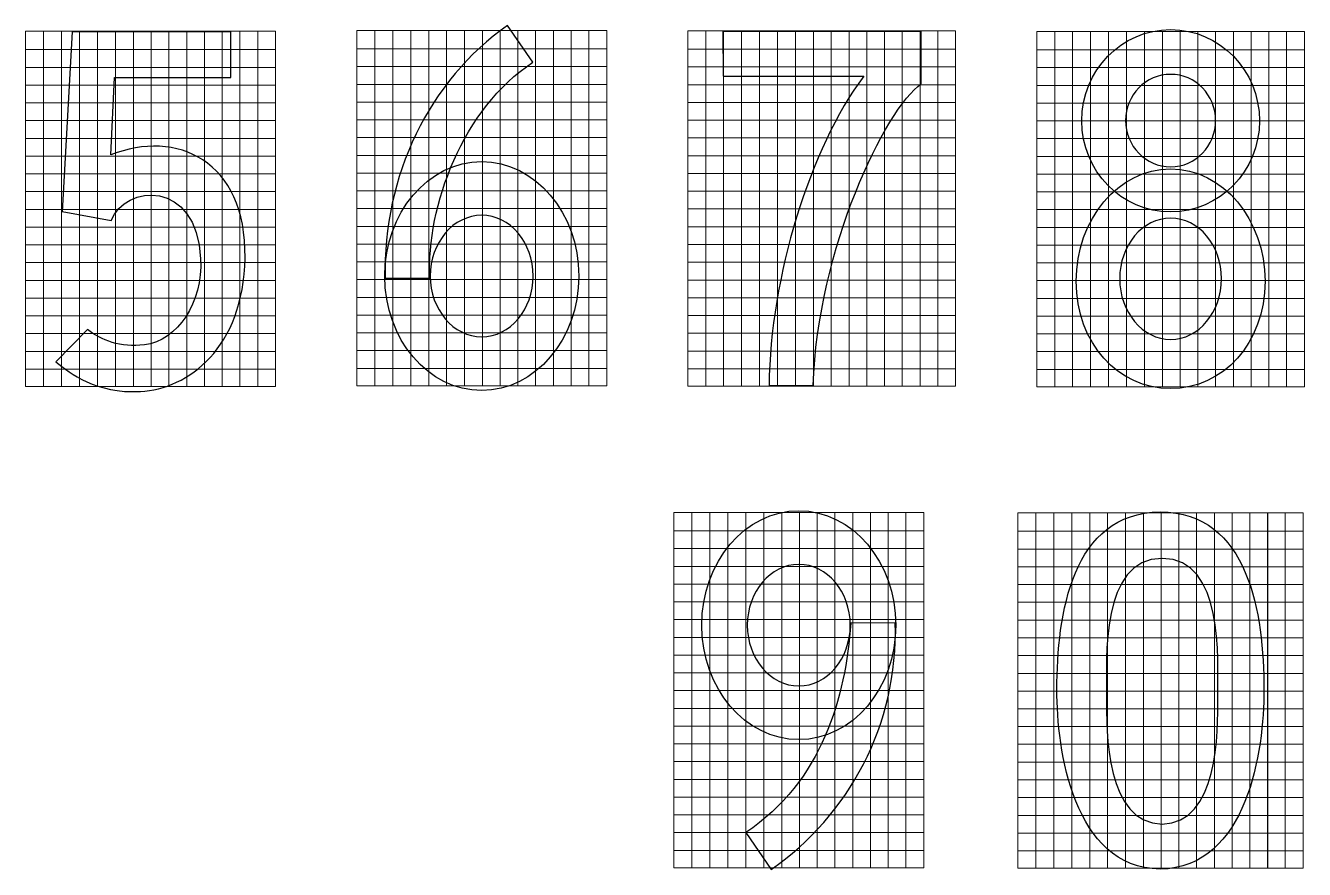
# Model space of a CAD drawing. Header units: millimetres. Extents: x -191 to -72, y -44 to 80.
# Drawn here: x -190.9 to -71.5, y -43.6 to 35.2 of the extents above; entities that cross this region are included whole.
import ezdxf

# ---------------------------------------------------------------- set-up
doc = ezdxf.new("R2010")
doc.units = ezdxf.units.MM
doc.header["$MEASUREMENT"] = 0
doc.layers.add('ESQUEMA', color=7, linetype='Continuous')

msp = doc.modelspace()

# ---------------------------------------------------------------- linework, layer by layer
at = {"layer": 'ESQUEMA', "color": 154, "lineweight": 20}
for points in [[(-190.9418, 34.719), (-190.9418, 34.719), (-167.6077, 34.7183), (-167.6077, 34.7183), (-167.6077, 34.7183), (-167.6077, 34.7183), (-167.6077, 1.5377), (-167.6077, 1.5377), (-167.6077, 1.5377), (-167.6077, 1.5377), (-190.9418, 1.5391), (-190.9418, 1.5391), (-190.9418, 1.5391), (-190.9418, 1.5391), (-190.9418, 34.719), (-190.9418, 34.719)], [(-160.0155, 34.7906), (-160.0155, 34.7906), (-136.6814, 34.7899), (-136.6814, 34.7899), (-136.6814, 34.7899), (-136.6814, 34.7899), (-136.6814, 1.6087), (-136.6814, 1.6087), (-136.6814, 1.6087), (-136.6814, 1.6087), (-160.0155, 1.6101), (-160.0155, 1.6101), (-160.0155, 1.6101), (-160.0155, 1.6101), (-160.0155, 34.7906), (-160.0155, 34.7906)], [(-129.0892, 34.7548), (-129.0892, 34.7548), (-104.1051, 34.7541), (-104.1051, 34.7541), (-104.1051, 34.7541), (-104.1051, 34.7541), (-104.1051, 1.5736), (-104.1051, 1.5736), (-104.1051, 1.5736), (-104.1051, 1.5736), (-129.0892, 1.5743), (-129.0892, 1.5743), (-129.0892, 1.5743), (-129.0892, 1.5743), (-129.0892, 34.7548), (-129.0892, 34.7548)], [(-96.5131, 34.6942), (-96.5131, 34.6942), (-71.5294, 34.6935), (-71.5294, 34.6935), (-71.5294, 34.6935), (-71.5294, 34.6935), (-71.5294, 1.5122), (-71.5294, 1.5122), (-71.5294, 1.5122), (-71.5294, 1.5122), (-96.5131, 1.5136), (-96.5131, 1.5136), (-96.5131, 1.5136), (-96.5131, 1.5136), (-96.5131, 34.6942), (-96.5131, 34.6942)], [(-130.4087, -10.2272), (-130.4087, -10.2272), (-107.0749, -10.2279), (-107.0749, -10.2279), (-107.0749, -10.2279), (-107.0749, -10.2279), (-107.0749, -43.4084), (-107.0749, -43.4084), (-107.0749, -43.4084), (-107.0749, -43.4084), (-130.4087, -43.4084), (-130.4087, -43.4084), (-130.4087, -43.4084), (-130.4087, -43.4084), (-130.4087, -10.2272), (-130.4087, -10.2272)], [(-98.2925, -10.2671), (-98.2925, -10.2671), (-71.6528, -10.2678), (-71.6528, -10.2678), (-71.6528, -10.2678), (-71.6528, -10.2678), (-71.6528, -43.449), (-71.6528, -43.449), (-71.6528, -43.449), (-71.6528, -43.449), (-98.2925, -43.4483), (-98.2925, -43.4483), (-98.2925, -43.4483), (-98.2925, -43.4483), (-98.2925, -10.2671), (-98.2925, -10.2671)]]:
    msp.add_open_spline(points, degree=3, knots=[0, 0, 0, 0, 0.2, 0.2, 0.2, 0.2, 0.4, 0.4, 0.4, 0.4, 0.6, 0.6, 0.6, 0.6, 1, 1, 1, 1], dxfattribs=at)
at = {"layer": 'ESQUEMA', "color": 154, "lineweight": 9}
for points in [[(-189.2635, 34.7183), (-189.2635, 34.7183), (-189.2635, 1.5392), (-189.2635, 1.5392)], [(-187.5852, 34.7183), (-187.5852, 34.7183), (-187.5852, 1.5392), (-187.5852, 1.5392)], [(-185.9069, 34.7183), (-185.9069, 34.7183), (-185.9069, 1.5392), (-185.9069, 1.5392)], [(-184.2287, 34.7183), (-184.2287, 34.7183), (-184.2287, 1.5392), (-184.2287, 1.5392)], [(-182.5504, 34.7183), (-182.5504, 34.7183), (-182.5504, 1.5392), (-182.5504, 1.5392)], [(-180.8721, 34.7183), (-180.8721, 34.7183), (-180.8721, 1.5392), (-180.8721, 1.5392)], [(-179.2141, 34.7183), (-179.2141, 34.7183), (-179.2141, 1.5392), (-179.2141, 1.5392)], [(-177.5564, 34.7183), (-177.5564, 34.7183), (-177.5564, 1.5392), (-177.5564, 1.5392)], [(-175.8984, 34.7183), (-175.8984, 34.7183), (-175.8984, 1.5392), (-175.8984, 1.5392)], [(-174.2405, 34.7183), (-174.2405, 34.7183), (-174.2405, 1.5392), (-174.2405, 1.5392)], [(-172.5825, 34.7183), (-172.5825, 34.7183), (-172.5825, 1.5392), (-172.5825, 1.5392)], [(-170.9248, 34.7183), (-170.9248, 34.7183), (-170.9248, 1.5392), (-170.9248, 1.5392)], [(-169.2668, 34.7183), (-169.2668, 34.7183), (-169.2668, 1.5392), (-169.2668, 1.5392)], [(-158.337, 34.7899), (-158.337, 34.7899), (-158.337, 1.6101), (-158.337, 1.6101)], [(-156.6589, 34.7899), (-156.6589, 34.7899), (-156.6589, 1.6101), (-156.6589, 1.6101)], [(-154.9807, 34.7899), (-154.9807, 34.7899), (-154.9807, 1.6101), (-154.9807, 1.6101)], [(-153.3024, 34.7899), (-153.3024, 34.7899), (-153.3024, 1.6101), (-153.3024, 1.6101)], [(-151.6241, 34.7899), (-151.6241, 34.7899), (-151.6241, 1.6101), (-151.6241, 1.6101)], [(-149.9458, 34.7899), (-149.9458, 34.7899), (-149.9458, 1.6101), (-149.9458, 1.6101)], [(-148.2881, 34.7899), (-148.2881, 34.7899), (-148.2881, 1.6101), (-148.2881, 1.6101)], [(-146.6301, 34.7899), (-146.6301, 34.7899), (-146.6301, 1.6101), (-146.6301, 1.6101)], [(-144.9721, 34.7899), (-144.9721, 34.7899), (-144.9721, 1.6101), (-144.9721, 1.6101)], [(-143.3142, 34.7899), (-143.3142, 34.7899), (-143.3142, 1.6101), (-143.3142, 1.6101)], [(-141.6562, 34.7899), (-141.6562, 34.7899), (-141.6562, 1.6101), (-141.6562, 1.6101)], [(-139.9985, 34.7899), (-139.9985, 34.7899), (-139.9985, 1.6101), (-139.9985, 1.6101)], [(-138.3405, 34.7899), (-138.3405, 34.7899), (-138.3405, 1.6101), (-138.3405, 1.6101)], [(-136.6814, 34.7899), (-136.6814, 34.7899), (-136.6814, 1.6101), (-136.6814, 1.6101)], [(-127.4108, 34.7541), (-127.4108, 34.7541), (-127.4108, 1.5743), (-127.4108, 1.5743)], [(-125.7609, 34.7541), (-125.7609, 34.7541), (-125.7609, 1.5743), (-125.7609, 1.5743)], [(-124.0828, 34.7541), (-124.0828, 34.7541), (-124.0828, 1.5743), (-124.0828, 1.5743)], [(-122.4047, 34.7541), (-122.4047, 34.7541), (-122.4047, 1.5743), (-122.4047, 1.5743)], [(-120.7262, 34.7541), (-120.7262, 34.7541), (-120.7262, 1.5743), (-120.7262, 1.5743)], [(-119.0478, 34.7541), (-119.0478, 34.7541), (-119.0478, 1.5743), (-119.0478, 1.5743)], [(-117.3697, 34.7541), (-117.3697, 34.7541), (-117.3697, 1.5743), (-117.3697, 1.5743)], [(-115.7119, 34.7541), (-115.7119, 34.7541), (-115.7119, 1.5743), (-115.7119, 1.5743)], [(-114.0541, 34.7541), (-114.0541, 34.7541), (-114.0541, 1.5743), (-114.0541, 1.5743)], [(-112.396, 34.7541), (-112.396, 34.7541), (-112.396, 1.5743), (-112.396, 1.5743)], [(-110.7382, 34.7541), (-110.7382, 34.7541), (-110.7382, 1.5743), (-110.7382, 1.5743)], [(-109.0801, 34.7541), (-109.0801, 34.7541), (-109.0801, 1.5743), (-109.0801, 1.5743)], [(-107.4223, 34.7541), (-107.4223, 34.7541), (-107.4223, 1.5743), (-107.4223, 1.5743)], [(-105.7645, 34.7541), (-105.7645, 34.7541), (-105.7645, 1.5743), (-105.7645, 1.5743)], [(-104.105, 34.7541), (-104.105, 34.7541), (-104.105, 1.5743), (-104.105, 1.5743)], [(-94.8346, 34.6935), (-94.8346, 34.6935), (-94.8346, 1.5136), (-94.8346, 1.5136)], [(-93.1848, 34.6935), (-93.1848, 34.6935), (-93.1848, 1.5136), (-93.1848, 1.5136)], [(-91.507, 34.6935), (-91.507, 34.6935), (-91.507, 1.5136), (-91.507, 1.5136)], [(-89.8285, 34.6935), (-89.8285, 34.6935), (-89.8285, 1.5136), (-89.8285, 1.5136)], [(-88.1501, 34.6935), (-88.1501, 34.6935), (-88.1501, 1.5136), (-88.1501, 1.5136)], [(-86.472, 34.6935), (-86.472, 34.6935), (-86.472, 1.5136), (-86.472, 1.5136)], [(-84.7939, 34.6935), (-84.7939, 34.6935), (-84.7939, 1.5136), (-84.7939, 1.5136)], [(-83.1361, 34.6935), (-83.1361, 34.6935), (-83.1361, 1.5136), (-83.1361, 1.5136)], [(-81.4777, 34.6935), (-81.4777, 34.6935), (-81.4777, 1.5136), (-81.4777, 1.5136)], [(-79.8202, 34.6935), (-79.8202, 34.6935), (-79.8202, 1.5136), (-79.8202, 1.5136)], [(-78.1621, 34.6935), (-78.1621, 34.6935), (-78.1621, 1.5136), (-78.1621, 1.5136)], [(-76.5043, 34.6935), (-76.5043, 34.6935), (-76.5043, 1.5136), (-76.5043, 1.5136)], [(-74.8465, 34.6935), (-74.8465, 34.6935), (-74.8465, 1.5136), (-74.8465, 1.5136)], [(-73.1884, 34.6935), (-73.1884, 34.6935), (-73.1884, 1.5136), (-73.1884, 1.5136)], [(-190.9227, 32.9943), (-190.9227, 32.9943), (-167.6076, 32.9943), (-167.6076, 32.9943)], [(-159.9962, 33.066), (-159.9962, 33.066), (-136.6815, 33.066), (-136.6815, 33.066)], [(-129.0699, 33.0302), (-129.0699, 33.0302), (-104.1049, 33.0302), (-104.1049, 33.0302)], [(-96.4938, 32.9695), (-96.4938, 32.9695), (-71.5291, 32.9695), (-71.5291, 32.9695)], [(-190.9227, 31.3366), (-190.9227, 31.3366), (-167.6076, 31.3366), (-167.6076, 31.3366)], [(-159.9962, 31.4075), (-159.9962, 31.4075), (-136.6815, 31.4075), (-136.6815, 31.4075)], [(-129.0699, 31.3724), (-129.0699, 31.3724), (-104.1049, 31.3724), (-104.1049, 31.3724)], [(-96.4938, 31.3111), (-96.4938, 31.3111), (-71.5291, 31.3111), (-71.5291, 31.3111)], [(-190.9227, 29.6788), (-190.9227, 29.6788), (-167.6076, 29.6788), (-167.6076, 29.6788)], [(-159.9962, 29.7498), (-159.9962, 29.7498), (-136.6815, 29.7498), (-136.6815, 29.7498)], [(-129.0699, 29.7139), (-129.0699, 29.7139), (-104.1049, 29.7139), (-104.1049, 29.7139)], [(-96.4938, 29.6533), (-96.4938, 29.6533), (-71.5291, 29.6533), (-71.5291, 29.6533)], [(-190.9227, 28.0203), (-190.9227, 28.0203), (-167.6076, 28.0203), (-167.6076, 28.0203)], [(-159.9962, 28.092), (-159.9962, 28.092), (-136.6815, 28.092), (-136.6815, 28.092)], [(-129.0699, 28.0562), (-129.0699, 28.0562), (-104.1049, 28.0562), (-104.1049, 28.0562)], [(-96.4938, 27.9955), (-96.4938, 27.9955), (-71.5291, 27.9955), (-71.5291, 27.9955)], [(-190.9227, 26.3625), (-190.9227, 26.3625), (-167.6076, 26.3625), (-167.6076, 26.3625)], [(-159.9962, 26.4342), (-159.9962, 26.4342), (-136.6815, 26.4342), (-136.6815, 26.4342)], [(-129.0699, 26.3984), (-129.0699, 26.3984), (-104.1049, 26.3984), (-104.1049, 26.3984)], [(-96.4938, 26.3377), (-96.4938, 26.3377), (-71.5291, 26.3377), (-71.5291, 26.3377)], [(-190.9227, 24.7048), (-190.9227, 24.7048), (-167.6076, 24.7048), (-167.6076, 24.7048)], [(-159.9962, 24.7764), (-159.9962, 24.7764), (-136.6815, 24.7764), (-136.6815, 24.7764)], [(-129.0699, 24.7406), (-129.0699, 24.7406), (-104.1049, 24.7406), (-104.1049, 24.7406)], [(-96.4938, 24.68), (-96.4938, 24.68), (-71.5291, 24.68), (-71.5291, 24.68)], [(-190.9227, 23.047), (-190.9227, 23.047), (-167.6076, 23.047), (-167.6076, 23.047)], [(-159.9962, 23.1179), (-159.9962, 23.1179), (-136.6815, 23.1179), (-136.6815, 23.1179)], [(-129.0699, 23.0828), (-129.0699, 23.0828), (-104.1049, 23.0828), (-104.1049, 23.0828)], [(-96.4938, 23.0215), (-96.4938, 23.0215), (-71.5291, 23.0215), (-71.5291, 23.0215)], [(-190.9227, 21.3892), (-190.9227, 21.3892), (-167.6076, 21.3892), (-167.6076, 21.3892)], [(-159.9962, 21.4602), (-159.9962, 21.4602), (-136.6815, 21.4602), (-136.6815, 21.4602)], [(-129.0699, 21.4243), (-129.0699, 21.4243), (-104.1049, 21.4243), (-104.1049, 21.4243)], [(-96.4938, 21.3637), (-96.4938, 21.3637), (-71.5291, 21.3637), (-71.5291, 21.3637)], [(-190.9227, 19.7307), (-190.9227, 19.7307), (-167.6076, 19.7307), (-167.6076, 19.7307)], [(-159.9962, 19.8024), (-159.9962, 19.8024), (-136.6815, 19.8024), (-136.6815, 19.8024)], [(-129.0699, 19.7665), (-129.0699, 19.7665), (-104.1049, 19.7665), (-104.1049, 19.7665)], [(-96.4938, 19.7059), (-96.4938, 19.7059), (-71.5291, 19.7059), (-71.5291, 19.7059)], [(-190.9227, 18.0743), (-190.9227, 18.0743), (-167.6076, 18.0743), (-167.6076, 18.0743)], [(-159.9962, 18.1453), (-159.9962, 18.1453), (-136.6815, 18.1453), (-136.6815, 18.1453)], [(-129.0699, 18.1101), (-129.0699, 18.1101), (-104.1049, 18.1101), (-104.1049, 18.1101)], [(-96.4938, 18.0488), (-96.4938, 18.0488), (-71.5291, 18.0488), (-71.5291, 18.0488)], [(-190.9227, 16.4165), (-190.9227, 16.4165), (-167.6076, 16.4165), (-167.6076, 16.4165)], [(-159.9962, 16.4875), (-159.9962, 16.4875), (-136.6815, 16.4875), (-136.6815, 16.4875)], [(-129.0699, 16.4524), (-129.0699, 16.4524), (-104.1049, 16.4524), (-104.1049, 16.4524)], [(-96.4938, 16.3911), (-96.4938, 16.3911), (-71.5291, 16.3911), (-71.5291, 16.3911)], [(-190.9227, 14.7588), (-190.9227, 14.7588), (-167.6076, 14.7588), (-167.6076, 14.7588)], [(-159.9962, 14.8297), (-159.9962, 14.8297), (-136.6815, 14.8297), (-136.6815, 14.8297)], [(-129.0699, 14.7946), (-129.0699, 14.7946), (-104.1049, 14.7946), (-104.1049, 14.7946)], [(-96.4938, 14.7333), (-96.4938, 14.7333), (-71.5291, 14.7333), (-71.5291, 14.7333)], [(-159.9962, 13.172), (-159.9962, 13.172), (-136.6815, 13.172), (-136.6815, 13.172)], [(-129.0699, 13.1361), (-129.0699, 13.1361), (-104.1049, 13.1361), (-104.1049, 13.1361)], [(-190.9227, 13.101), (-190.9227, 13.101), (-167.6076, 13.101), (-167.6076, 13.101)], [(-96.4938, 13.0755), (-96.4938, 13.0755), (-71.5291, 13.0755), (-71.5291, 13.0755)], [(-190.9227, 11.4425), (-190.9227, 11.4425), (-167.6076, 11.4425), (-167.6076, 11.4425)], [(-159.9962, 11.5142), (-159.9962, 11.5142), (-136.6815, 11.5142), (-136.6815, 11.5142)], [(-129.0699, 11.4783), (-129.0699, 11.4783), (-104.1049, 11.4783), (-104.1049, 11.4783)], [(-96.4938, 11.4177), (-96.4938, 11.4177), (-71.5291, 11.4177), (-71.5291, 11.4177)], [(-190.9227, 9.7847), (-190.9227, 9.7847), (-167.6076, 9.7847), (-167.6076, 9.7847)], [(-159.9962, 9.8564), (-159.9962, 9.8564), (-136.6815, 9.8564), (-136.6815, 9.8564)], [(-129.0699, 9.8206), (-129.0699, 9.8206), (-104.1049, 9.8206), (-104.1049, 9.8206)], [(-96.4938, 9.7599), (-96.4938, 9.7599), (-71.5291, 9.7599), (-71.5291, 9.7599)], [(-190.9227, 8.127), (-190.9227, 8.127), (-167.6076, 8.127), (-167.6076, 8.127)], [(-159.9962, 8.1986), (-159.9962, 8.1986), (-136.6815, 8.1986), (-136.6815, 8.1986)], [(-129.0699, 8.1628), (-129.0699, 8.1628), (-104.1049, 8.1628), (-104.1049, 8.1628)], [(-96.4938, 8.1022), (-96.4938, 8.1022), (-71.5291, 8.1022), (-71.5291, 8.1022)], [(-190.9227, 6.4692), (-190.9227, 6.4692), (-167.6076, 6.4692), (-167.6076, 6.4692)], [(-159.9962, 6.5401), (-159.9962, 6.5401), (-136.6815, 6.5401), (-136.6815, 6.5401)], [(-129.0699, 6.505), (-129.0699, 6.505), (-104.1049, 6.505), (-104.1049, 6.505)], [(-96.4938, 6.4437), (-96.4938, 6.4437), (-71.5291, 6.4437), (-71.5291, 6.4437)], [(-190.9227, 4.8114), (-190.9227, 4.8114), (-167.6076, 4.8114), (-167.6076, 4.8114)], [(-159.9962, 4.8824), (-159.9962, 4.8824), (-136.6815, 4.8824), (-136.6815, 4.8824)], [(-129.0699, 4.8466), (-129.0699, 4.8466), (-104.1049, 4.8466), (-104.1049, 4.8466)], [(-96.4938, 4.7859), (-96.4938, 4.7859), (-71.5291, 4.7859), (-71.5291, 4.7859)], [(-190.9227, 3.1536), (-190.9227, 3.1536), (-167.6076, 3.1536), (-167.6076, 3.1536)], [(-159.9962, 3.2253), (-159.9962, 3.2253), (-136.6815, 3.2253), (-136.6815, 3.2253)], [(-129.0699, 3.1901), (-129.0699, 3.1901), (-104.1049, 3.1901), (-104.1049, 3.1901)], [(-96.4938, 3.1288), (-96.4938, 3.1288), (-71.5291, 3.1288), (-71.5291, 3.1288)], [(-128.7306, -10.2278), (-128.7306, -10.2278), (-128.7306, -43.4083), (-128.7306, -43.4083)], [(-127.0521, -10.2278), (-127.0521, -10.2278), (-127.0521, -43.4083), (-127.0521, -43.4083)], [(-125.374, -10.2278), (-125.374, -10.2278), (-125.374, -43.4083), (-125.374, -43.4083)], [(-123.6956, -10.2278), (-123.6956, -10.2278), (-123.6956, -43.4083), (-123.6956, -43.4083)], [(-122.0175, -10.2278), (-122.0175, -10.2278), (-122.0175, -43.4083), (-122.0175, -43.4083)], [(-120.3394, -10.2278), (-120.3394, -10.2278), (-120.3394, -43.4083), (-120.3394, -43.4083)], [(-118.6813, -10.2278), (-118.6813, -10.2278), (-118.6813, -43.4083), (-118.6813, -43.4083)], [(-117.0234, -10.2278), (-117.0234, -10.2278), (-117.0234, -43.4083), (-117.0234, -43.4083)], [(-115.3657, -10.2278), (-115.3657, -10.2278), (-115.3657, -43.4083), (-115.3657, -43.4083)], [(-113.7075, -10.2278), (-113.7075, -10.2278), (-113.7075, -43.4083), (-113.7075, -43.4083)], [(-112.0498, -10.2278), (-112.0498, -10.2278), (-112.0498, -43.4083), (-112.0498, -43.4083)], [(-110.3916, -10.2278), (-110.3916, -10.2278), (-110.3916, -43.4083), (-110.3916, -43.4083)], [(-108.7339, -10.2278), (-108.7339, -10.2278), (-108.7339, -43.4083), (-108.7339, -43.4083)], [(-107.075, -10.2278), (-107.075, -10.2278), (-107.075, -43.4083), (-107.075, -43.4083)], [(-96.614, -10.2678), (-96.614, -10.2678), (-96.614, -43.4483), (-96.614, -43.4483)], [(-94.9359, -10.2678), (-94.9359, -10.2678), (-94.9359, -43.4483), (-94.9359, -43.4483)], [(-93.2578, -10.2678), (-93.2578, -10.2678), (-93.2578, -43.4483), (-93.2578, -43.4483)], [(-91.5797, -10.2678), (-91.5797, -10.2678), (-91.5797, -43.4483), (-91.5797, -43.4483)], [(-89.9013, -10.2678), (-89.9013, -10.2678), (-89.9013, -43.4483), (-89.9013, -43.4483)], [(-88.2228, -10.2678), (-88.2228, -10.2678), (-88.2228, -43.4483), (-88.2228, -43.4483)], [(-86.5647, -10.2678), (-86.5647, -10.2678), (-86.5647, -43.4483), (-86.5647, -43.4483)], [(-84.9069, -10.2678), (-84.9069, -10.2678), (-84.9069, -43.4483), (-84.9069, -43.4483)], [(-83.2491, -10.2678), (-83.2491, -10.2678), (-83.2491, -43.4483), (-83.2491, -43.4483)], [(-81.591, -10.2678), (-81.591, -10.2678), (-81.591, -43.4483), (-81.591, -43.4483)], [(-79.9332, -10.2678), (-79.9332, -10.2678), (-79.9332, -43.4483), (-79.9332, -43.4483)], [(-78.2754, -10.2678), (-78.2754, -10.2678), (-78.2754, -43.4483), (-78.2754, -43.4483)], [(-76.6173, -10.2678), (-76.6173, -10.2678), (-76.6173, -43.4483), (-76.6173, -43.4483)], [(-74.9647, -10.2678), (-74.9647, -10.2678), (-74.9647, -43.4483), (-74.9647, -43.4483)], [(-74.9589, -10.2678), (-74.9589, -10.2678), (-74.9589, -43.4483), (-74.9589, -43.4483)], [(-73.3121, -10.2678), (-73.3121, -10.2678), (-73.3121, -43.4483), (-73.3121, -43.4483)], [(-130.3894, -11.9517), (-130.3894, -11.9517), (-107.0747, -11.9517), (-107.0747, -11.9517)], [(-98.2735, -11.9924), (-98.2735, -11.9924), (-71.6529, -11.9924), (-71.6529, -11.9924)], [(-130.3894, -13.6095), (-130.3894, -13.6095), (-107.0747, -13.6095), (-107.0747, -13.6095)], [(-98.2735, -13.6502), (-98.2735, -13.6502), (-71.6529, -13.6502), (-71.6529, -13.6502)], [(-130.3894, -15.2673), (-130.3894, -15.2673), (-107.0747, -15.2673), (-107.0747, -15.2673)], [(-98.2735, -15.308), (-98.2735, -15.308), (-71.6529, -15.308), (-71.6529, -15.308)], [(-130.3894, -16.9258), (-130.3894, -16.9258), (-107.0747, -16.9258), (-107.0747, -16.9258)], [(-98.2735, -16.9657), (-98.2735, -16.9657), (-71.6529, -16.9657), (-71.6529, -16.9657)], [(-130.3894, -18.5836), (-130.3894, -18.5836), (-107.0747, -18.5836), (-107.0747, -18.5836)], [(-98.2735, -18.6235), (-98.2735, -18.6235), (-71.6529, -18.6235), (-71.6529, -18.6235)], [(-130.3894, -20.2413), (-130.3894, -20.2413), (-107.0747, -20.2413), (-107.0747, -20.2413)], [(-98.2735, -20.282), (-98.2735, -20.282), (-71.6529, -20.282), (-71.6529, -20.282)], [(-130.3894, -21.8991), (-130.3894, -21.8991), (-107.0747, -21.8991), (-107.0747, -21.8991)], [(-98.2735, -21.9398), (-98.2735, -21.9398), (-71.6529, -21.9398), (-71.6529, -21.9398)], [(-130.3894, -23.5569), (-130.3894, -23.5569), (-107.0747, -23.5569), (-107.0747, -23.5569)], [(-98.2735, -23.5975), (-98.2735, -23.5975), (-71.6529, -23.5975), (-71.6529, -23.5975)], [(-130.3894, -25.2154), (-130.3894, -25.2154), (-107.0747, -25.2154), (-107.0747, -25.2154)], [(-98.2735, -25.2553), (-98.2735, -25.2553), (-71.6529, -25.2553), (-71.6529, -25.2553)], [(-130.3894, -26.8724), (-130.3894, -26.8724), (-107.0747, -26.8724), (-107.0747, -26.8724)], [(-98.2735, -26.9124), (-98.2735, -26.9124), (-71.6529, -26.9124), (-71.6529, -26.9124)], [(-130.3894, -28.5302), (-130.3894, -28.5302), (-107.0747, -28.5302), (-107.0747, -28.5302)], [(-98.2735, -28.5709), (-98.2735, -28.5709), (-71.6529, -28.5709), (-71.6529, -28.5709)], [(-130.3894, -30.188), (-130.3894, -30.188), (-107.0747, -30.188), (-107.0747, -30.188)], [(-98.2735, -30.2287), (-98.2735, -30.2287), (-71.6529, -30.2287), (-71.6529, -30.2287)], [(-130.3894, -31.8458), (-130.3894, -31.8458), (-107.0747, -31.8458), (-107.0747, -31.8458)], [(-98.2735, -31.8858), (-98.2735, -31.8858), (-71.6529, -31.8858), (-71.6529, -31.8858)], [(-130.3894, -33.5043), (-130.3894, -33.5043), (-107.0747, -33.5043), (-107.0747, -33.5043)], [(-98.2735, -33.5435), (-98.2735, -33.5435), (-71.6529, -33.5435), (-71.6529, -33.5435)], [(-130.3894, -35.162), (-130.3894, -35.162), (-107.0747, -35.162), (-107.0747, -35.162)], [(-98.2735, -35.202), (-98.2735, -35.202), (-71.6529, -35.202), (-71.6529, -35.202)], [(-130.3894, -36.8198), (-130.3894, -36.8198), (-107.0747, -36.8198), (-107.0747, -36.8198)], [(-98.2735, -36.8598), (-98.2735, -36.8598), (-71.6529, -36.8598), (-71.6529, -36.8598)], [(-130.3894, -38.4776), (-130.3894, -38.4776), (-107.0747, -38.4776), (-107.0747, -38.4776)], [(-98.2735, -38.5176), (-98.2735, -38.5176), (-71.6529, -38.5176), (-71.6529, -38.5176)], [(-130.3894, -40.1354), (-130.3894, -40.1354), (-107.0747, -40.1354), (-107.0747, -40.1354)], [(-98.2735, -40.1753), (-98.2735, -40.1753), (-71.6529, -40.1753), (-71.6529, -40.1753)], [(-130.3894, -41.7925), (-130.3894, -41.7925), (-107.0747, -41.7925), (-107.0747, -41.7925)], [(-98.2735, -41.8324), (-98.2735, -41.8324), (-71.6529, -41.8324), (-71.6529, -41.8324)]]:
    msp.add_open_spline(points, degree=3, dxfattribs=at)
at = {"layer": 'ESQUEMA', "color": 250}
for points, knots in [([(-185.1729, 6.8564), (-183.8634, 5.8161), (-182.0639, 5.1574), (-179.8467, 5.4192), (-179.8467, 5.4192), (-176.7267, 5.8153), (-174.4083, 9.3735), (-174.5967, 13.4449), (-174.5967, 13.4449), (-174.9473, 21.0187), (-181.6931, 20.3597), (-182.943, 17.0298), (-182.943, 17.0298), (-182.943, 17.0298), (-187.514, 17.8736), (-187.514, 17.8736), (-187.514, 17.8736), (-187.514, 17.8736), (-186.5915, 34.6652), (-186.5915, 34.6652), (-186.5915, 34.6652), (-186.5915, 34.6652), (-171.7893, 34.6652), (-171.7893, 34.6652), (-171.7893, 34.6652), (-171.7893, 34.6652), (-171.7893, 30.3856), (-171.7893, 30.3856), (-171.7893, 30.3856), (-171.7893, 30.3856), (-182.6273, 30.3856), (-182.6273, 30.3856), (-182.6273, 30.3856), (-182.6273, 30.3856), (-182.9709, 23.1607), (-182.9709, 23.1607), (-182.9709, 23.1607), (-176.9003, 25.5762), (-170.3087, 22.6859), (-170.4501, 13.5412), (-170.4501, 13.5412), (-170.5803, 5.1151), (-175.7827, 1.2878), (-180.2214, 1.0659), (-180.2214, 1.0659), (-184.3746, 0.8578), (-186.7492, 2.7518), (-188.1017, 3.8267), (-188.1017, 3.8267), (-188.1017, 3.8267), (-185.1729, 6.8564), (-185.1729, 6.8564)], [0, 0, 0, 0, 0.07142857, 0.07142857, 0.07142857, 0.07142857, 0.14285714, 0.14285714, 0.14285714, 0.14285714, 0.21428571, 0.21428571, 0.21428571, 0.21428571, 0.28571429, 0.28571429, 0.28571429, 0.28571429, 0.35714286, 0.35714286, 0.35714286, 0.35714286, 0.42857143, 0.42857143, 0.42857143, 0.42857143, 0.5, 0.5, 0.5, 0.5, 0.57142857, 0.57142857, 0.57142857, 0.57142857, 0.64285714, 0.64285714, 0.64285714, 0.64285714, 0.71428571, 0.71428571, 0.71428571, 0.71428571, 0.78571429, 0.78571429, 0.78571429, 0.78571429, 0.85714286, 0.85714286, 0.85714286, 0.85714286, 1, 1, 1, 1]), ([(-157.3609, 11.6347), (-157.6152, 21.1996), (-153.2013, 30.1591), (-145.9527, 35.2398), (-145.9527, 35.2398), (-145.9527, 35.2398), (-143.5771, 31.8073), (-143.5771, 31.8073), (-143.5771, 31.8073), (-150.1399, 27.5097), (-153.4817, 18.3728), (-153.2133, 11.6485), (-153.2133, 11.6485), (-153.2133, 11.6485), (-157.3609, 11.6347), (-157.3609, 11.6347)], [0, 0, 0, 0, 0.2, 0.2, 0.2, 0.2, 0.4, 0.4, 0.4, 0.4, 0.6, 0.6, 0.6, 0.6, 1, 1, 1, 1]), ([(-107.3007, 29.8035), (-110.6817, 27.4836), (-116.9802, 14.3702), (-117.406, 1.6275), (-117.406, 1.6275), (-117.406, 1.6275), (-121.5222, 1.6275), (-121.5222, 1.6275), (-121.5222, 1.6275), (-121.4058, 11.7332), (-117.7214, 23.8049), (-112.6728, 30.5126), (-112.6728, 30.5126), (-112.6728, 30.5126), (-125.7912, 30.5048), (-125.7912, 30.5048), (-125.7912, 30.5048), (-125.7912, 30.5048), (-125.8261, 34.7018), (-125.8261, 34.7018), (-125.8261, 34.7018), (-125.8261, 34.7018), (-107.3007, 34.7018), (-107.3007, 34.7018), (-107.3007, 34.7018), (-107.3007, 34.7018), (-107.3007, 29.8035), (-107.3007, 29.8035)], [0, 0, 0, 0, 0.125, 0.125, 0.125, 0.125, 0.25, 0.25, 0.25, 0.25, 0.375, 0.375, 0.375, 0.375, 0.5, 0.5, 0.5, 0.5, 0.625, 0.625, 0.625, 0.625, 0.75, 0.75, 0.75, 0.75, 1, 1, 1, 1]), ([(-84.0211, 34.8699), (-88.6019, 34.8699), (-92.3153, 31.0561), (-92.3153, 26.3514), (-92.3153, 26.3514), (-92.3153, 21.6468), (-88.6019, 17.8332), (-84.0211, 17.8332), (-84.0211, 17.8332), (-79.4403, 17.8332), (-75.727, 21.6468), (-75.727, 26.3514), (-75.727, 26.3514), (-75.727, 31.0561), (-79.4403, 34.8699), (-84.0211, 34.8699)], [0, 0, 0, 0, 0.2, 0.2, 0.2, 0.2, 0.4, 0.4, 0.4, 0.4, 0.6, 0.6, 0.6, 0.6, 1, 1, 1, 1]), ([(-84.0225, 22.0486), (-86.3449, 22.0486), (-88.2273, 23.9818), (-88.2273, 26.3673), (-88.2273, 26.3673), (-88.2273, 28.7521), (-86.3449, 30.6853), (-84.0225, 30.6853), (-84.0225, 30.6853), (-81.7005, 30.6853), (-79.8181, 28.7521), (-79.8181, 26.3673), (-79.8181, 26.3673), (-79.8181, 23.9818), (-81.7005, 22.0486), (-84.0225, 22.0486)], [0, 0, 0, 0, 0.2, 0.2, 0.2, 0.2, 0.4, 0.4, 0.4, 0.4, 0.6, 0.6, 0.6, 0.6, 1, 1, 1, 1]), ([(-148.3485, 22.5399), (-153.3502, 22.5399), (-157.405, 17.7538), (-157.405, 11.8497), (-157.405, 11.8497), (-157.405, 5.9463), (-153.3502, 1.1602), (-148.3485, 1.1602), (-148.3485, 1.1602), (-143.3465, 1.1602), (-139.2917, 5.9463), (-139.2917, 11.8497), (-139.2917, 11.8497), (-139.2917, 17.7538), (-143.3465, 22.5399), (-148.3485, 22.5399)], [0, 0, 0, 0, 0.2, 0.2, 0.2, 0.2, 0.4, 0.4, 0.4, 0.4, 0.6, 0.6, 0.6, 0.6, 1, 1, 1, 1]), ([(-84.0212, 21.8501), (-88.8891, 21.8501), (-92.8353, 17.1518), (-92.8353, 11.3564), (-92.8353, 11.3564), (-92.8353, 5.5603), (-88.8891, 1.3368), (-84.0212, 1.3368), (-84.0212, 1.3368), (-79.1532, 1.3368), (-75.2067, 5.5603), (-75.2067, 11.3564), (-75.2067, 11.3564), (-75.2067, 17.1518), (-79.1532, 21.8501), (-84.0212, 21.8501)], [0, 0, 0, 0, 0.2, 0.2, 0.2, 0.2, 0.4, 0.4, 0.4, 0.4, 0.6, 0.6, 0.6, 0.6, 1, 1, 1, 1]), ([(-148.3485, 6.177), (-151.0028, 6.177), (-153.1548, 8.7167), (-153.1548, 11.8497), (-153.1548, 11.8497), (-153.1548, 14.9827), (-151.0028, 17.5231), (-148.3485, 17.5231), (-148.3485, 17.5231), (-145.6939, 17.5231), (-143.5419, 14.9827), (-143.5419, 11.8497), (-143.5419, 11.8497), (-143.5419, 8.7167), (-145.6939, 6.177), (-148.3485, 6.177)], [0, 0, 0, 0, 0.2, 0.2, 0.2, 0.2, 0.4, 0.4, 0.4, 0.4, 0.6, 0.6, 0.6, 0.6, 1, 1, 1, 1]), ([(-84.0212, 5.9317), (-86.6476, 5.9317), (-88.777, 8.4668), (-88.777, 11.5935), (-88.777, 11.5935), (-88.777, 14.7208), (-86.6476, 17.2559), (-84.0212, 17.2559), (-84.0212, 17.2559), (-81.3944, 17.2559), (-79.2654, 14.7208), (-79.2654, 11.5935), (-79.2654, 11.5935), (-79.2654, 8.4668), (-81.3944, 5.9317), (-84.0212, 5.9317)], [0, 0, 0, 0, 0.2, 0.2, 0.2, 0.2, 0.4, 0.4, 0.4, 0.4, 0.6, 0.6, 0.6, 0.6, 1, 1, 1, 1]), ([(-118.7419, -10.0672), (-123.7439, -10.0672), (-127.7987, -14.8533), (-127.7987, -20.7567), (-127.7987, -20.7567), (-127.7987, -26.6608), (-123.7439, -31.4469), (-118.7419, -31.4469), (-118.7419, -31.4469), (-113.7395, -31.4469), (-109.685, -26.6608), (-109.685, -20.7567), (-109.685, -20.7567), (-109.685, -14.8533), (-113.7395, -10.0672), (-118.7419, -10.0672)], [0, 0, 0, 0, 0.2, 0.2, 0.2, 0.2, 0.4, 0.4, 0.4, 0.4, 0.6, 0.6, 0.6, 0.6, 1, 1, 1, 1]), ([(-85.0094, -10.1749), (-93.2308, -10.2726), (-94.6395, -19.7031), (-94.6395, -26.7953), (-94.6395, -26.7953), (-94.6395, -32.4006), (-93.1278, -43.3656), (-85.0094, -43.5413), (-85.0094, -43.5413), (-76.826, -43.4295), (-75.3055, -32.4168), (-75.3055, -26.7953), (-75.3055, -26.7953), (-75.3055, -19.6819), (-76.723, -10.2183), (-85.0094, -10.1749)], [0, 0, 0, 0, 0.2, 0.2, 0.2, 0.2, 0.4, 0.4, 0.4, 0.4, 0.6, 0.6, 0.6, 0.6, 1, 1, 1, 1]), ([(-118.7419, -26.4301), (-121.3962, -26.4301), (-123.5485, -23.8904), (-123.5485, -20.7567), (-123.5485, -20.7567), (-123.5485, -17.6237), (-121.3962, -15.0841), (-118.7419, -15.0841), (-118.7419, -15.0841), (-116.0876, -15.0841), (-113.9353, -17.6237), (-113.9353, -20.7567), (-113.9353, -20.7567), (-113.9353, -23.8904), (-116.0876, -26.4301), (-118.7419, -26.4301)], [0, 0, 0, 0, 0.2, 0.2, 0.2, 0.2, 0.4, 0.4, 0.4, 0.4, 0.6, 0.6, 0.6, 0.6, 1, 1, 1, 1]), ([(-84.8122, -39.3327), (-90.0241, -39.2949), (-90.0544, -30.7401), (-90.005, -27.3823), (-90.005, -27.3823), (-90.0082, -23.9159), (-90.6129, -14.5645), (-84.8122, -14.5225), (-84.8122, -14.5225), (-79.0075, -14.5603), (-79.6171, -23.9269), (-79.6203, -27.3926), (-79.6203, -27.3926), (-79.5706, -30.751), (-79.6002, -39.2949), (-84.8122, -39.3327)], [0, 0, 0, 0, 0.2, 0.2, 0.2, 0.2, 0.4, 0.4, 0.4, 0.4, 0.6, 0.6, 0.6, 0.6, 1, 1, 1, 1]), ([(-109.7292, -20.5424), (-109.4752, -30.1066), (-114.0637, -38.4879), (-121.3123, -43.5686), (-121.3123, -43.5686), (-121.3123, -43.5686), (-123.6875, -40.1354), (-123.6875, -40.1354), (-123.6875, -40.1354), (-116.5378, -35.2924), (-114.3985, -27.5243), (-113.8771, -20.5555), (-113.8771, -20.5555), (-113.8771, -20.5555), (-109.7292, -20.5424), (-109.7292, -20.5424)], [0, 0, 0, 0, 0.2, 0.2, 0.2, 0.2, 0.4, 0.4, 0.4, 0.4, 0.6, 0.6, 0.6, 0.6, 1, 1, 1, 1])]:
    msp.add_open_spline(points, degree=3, knots=knots, dxfattribs=at)

doc.saveas('drawing.dxf')
